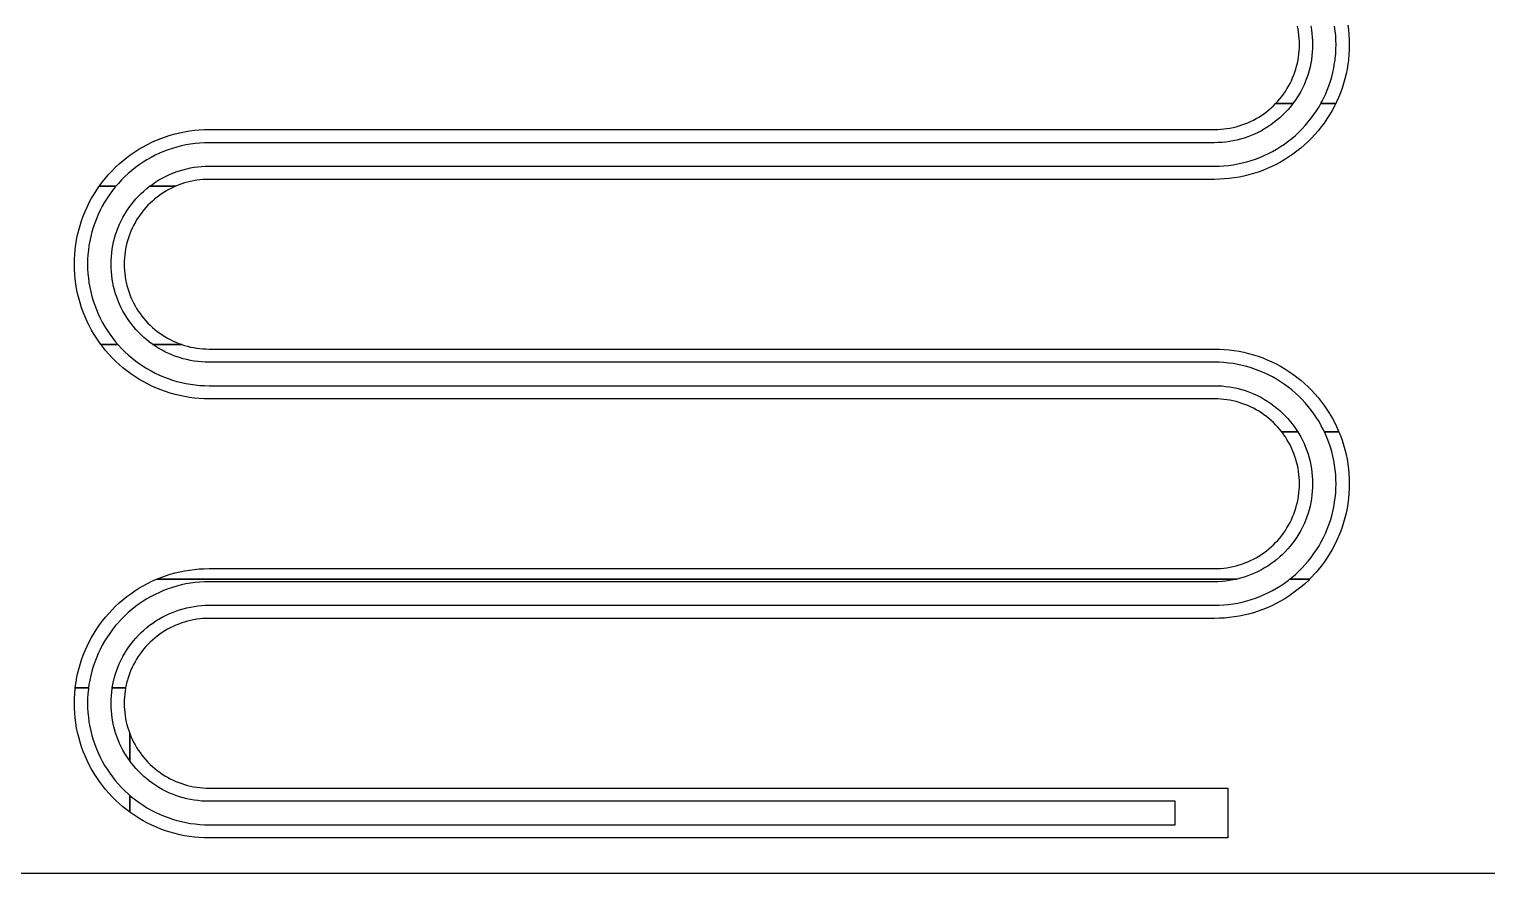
# Model space of a CAD drawing. Extents: x -4550 to 4550, y -4550 to 4550.
# Drawn here: x -1361 to -697, y 11 to 396 of the extents above; entities that cross this region are included whole.
import ezdxf

# ---------------------------------------------------------------- set-up
doc = ezdxf.new("R2010")
doc.units = 0
doc.layers.add('L1D0', color=3, linetype='CONTINUOUS')

msp = doc.modelspace()

# ---------------------------------------------------------------- linework, layer by layer
at = {"layer": 'L1D0'}
for points in [[(-777.167, 397.201), (-776.873, 395.516), (-776.645, 393.821), (-776.481, 392.118), (-776.383, 390.41), (-776.35, 388.7), (-776.383, 386.99), (-776.481, 385.282), (-776.645, 383.579), (-776.873, 381.884), (-776.909, 381.68), (-777.167, 380.199), (-777.524, 378.526), (-777.946, 376.869), (-778.431, 375.228), (-778.978, 373.608), (-779.587, 372.009), (-780.257, 370.435), (-780.986, 368.888), (-781.774, 367.37), (-782.62, 365.883), (-783.522, 364.43), (-784.479, 363.012), (-784.555, 362.908), (-785.313, 361.874), (-793.176, 361.874), (-792.215, 362.908), (-791.292, 363.977), (-790.409, 365.078), (-789.566, 366.211), (-788.766, 367.374), (-788.009, 368.566), (-787.295, 369.784), (-786.627, 371.028), (-786.004, 372.295), (-785.429, 373.584), (-784.9, 374.893), (-784.42, 376.221), (-783.989, 377.565), (-783.607, 378.924), (-783.275, 380.296), (-782.993, 381.68), (-782.762, 383.073), (-782.582, 384.473), (-782.453, 385.879), (-782.376, 387.288), (-782.35, 388.7), (-782.376, 390.112), (-782.453, 391.521), (-782.582, 392.927), (-782.762, 394.327), (-782.993, 395.72), (-783.275, 397.104)], [(-760.304, 397.633), (-760.018, 395.41), (-759.814, 393.178), (-759.691, 390.941), (-759.65, 388.7), (-759.691, 386.459), (-759.814, 384.222), (-760.018, 381.99), (-760.058, 381.68), (-760.304, 379.767), (-760.671, 377.557), (-761.118, 375.361), (-761.645, 373.183), (-762.251, 371.025), (-762.936, 368.891), (-763.698, 366.784), (-764.537, 364.706), (-765.34, 362.908), (-765.451, 362.66), (-765.837, 361.874), (-772.593, 361.874), (-772.374, 362.258), (-772.037, 362.908), (-771.397, 364.14), (-770.493, 366.058), (-769.663, 368.009), (-768.908, 369.991), (-768.23, 372), (-767.629, 374.033), (-767.106, 376.088), (-766.662, 378.162), (-766.299, 380.251), (-766.106, 381.68), (-766.015, 382.352), (-765.812, 384.463), (-765.691, 386.58), (-765.65, 388.7), (-765.691, 390.82), (-765.812, 392.937), (-766.015, 395.048), (-766.299, 397.149)], [(3100, 5.35), (-3100, 5.35), (-3200, 150), (-3500, 150), (-3500, -150), (-3668.3, -150), (-3668.3, 318.3), (-3200, 318.3), (-3100, 11.35), (3100, 11.35)]]:
    msp.add_lwpolyline(points, dxfattribs=at)
for points in [[(-1329.024, 324.21), (-1328.982, 324.271), (-1328.895, 324.397), (-1327.558, 326.196), (-1326.157, 327.944), (-1324.692, 329.64), (-1323.766, 330.636), (-1323.166, 331.281), (-1321.581, 332.866), (-1319.94, 334.392), (-1318.244, 335.857), (-1316.496, 337.258), (-1314.697, 338.595), (-1312.851, 339.866), (-1310.96, 341.068), (-1309.026, 342.2), (-1307.052, 343.261), (-1305.04, 344.249), (-1302.994, 345.163), (-1300.916, 346.002), (-1298.809, 346.764), (-1296.675, 347.449), (-1294.517, 348.055), (-1292.339, 348.582), (-1290.143, 349.029), (-1287.933, 349.396), (-1285.71, 349.682), (-1283.478, 349.886), (-1281.241, 350.009), (-1279, 350.05), (-821, 350.05), (-819.588, 350.076), (-818.179, 350.153), (-816.773, 350.282), (-815.373, 350.462), (-813.98, 350.693), (-812.596, 350.975), (-811.224, 351.307), (-809.865, 351.689), (-808.521, 352.12), (-807.193, 352.6), (-805.884, 353.129), (-804.595, 353.704), (-803.328, 354.327), (-802.084, 354.995), (-800.866, 355.709), (-799.674, 356.466), (-798.511, 357.266), (-797.378, 358.109), (-796.277, 358.992), (-795.208, 359.915), (-794.174, 360.876), (-793.176, 361.874), (-785.313, 361.874), (-785.49, 361.632), (-786.553, 360.292), (-787.666, 358.993), (-788.829, 357.738), (-790.038, 356.529), (-791.293, 355.366), (-792.592, 354.253), (-793.932, 353.19), (-795.312, 352.179), (-796.73, 351.222), (-798.183, 350.32), (-799.67, 349.474), (-801.188, 348.686), (-802.735, 347.957), (-804.309, 347.287), (-805.908, 346.678), (-807.528, 346.131), (-809.169, 345.646), (-810.826, 345.224), (-812.499, 344.867), (-814.184, 344.573), (-815.879, 344.345), (-817.582, 344.181), (-819.29, 344.083), (-821, 344.05), (-1279, 344.05), (-1281.12, 344.009), (-1283.237, 343.888), (-1285.348, 343.685), (-1287.449, 343.401), (-1289.538, 343.038), (-1291.612, 342.594), (-1293.667, 342.071), (-1295.7, 341.47), (-1297.709, 340.792), (-1299.691, 340.037), (-1301.642, 339.207), (-1303.56, 338.303), (-1305.442, 337.326), (-1307.285, 336.277), (-1309.086, 335.159), (-1310.844, 333.972), (-1312.555, 332.719), (-1314.216, 331.402), (-1315.11, 330.636), (-1315.826, 330.022), (-1317.381, 328.581), (-1318.881, 327.081), (-1320.322, 325.526), (-1321.398, 324.271), (-1321.45, 324.21)], [(-1306.068, 324.21), (-1305.985, 324.271), (-1304.688, 325.221), (-1303.27, 326.178), (-1301.817, 327.08), (-1300.33, 327.926), (-1298.812, 328.714), (-1297.265, 329.443), (-1295.691, 330.113), (-1294.318, 330.636), (-1294.092, 330.722), (-1292.472, 331.269), (-1290.831, 331.754), (-1289.174, 332.176), (-1287.501, 332.533), (-1285.816, 332.827), (-1284.121, 333.055), (-1282.418, 333.219), (-1280.71, 333.317), (-1279, 333.35), (-821, 333.35), (-818.88, 333.391), (-816.763, 333.512), (-814.652, 333.715), (-812.551, 333.999), (-810.462, 334.362), (-808.388, 334.806), (-806.333, 335.329), (-804.3, 335.93), (-802.291, 336.608), (-800.309, 337.363), (-798.358, 338.193), (-796.44, 339.097), (-794.558, 340.074), (-792.715, 341.123), (-790.914, 342.241), (-789.156, 343.428), (-787.445, 344.681), (-785.784, 345.998), (-784.174, 347.378), (-782.619, 348.819), (-781.119, 350.319), (-779.678, 351.874), (-778.298, 353.484), (-776.981, 355.145), (-775.728, 356.856), (-774.541, 358.614), (-773.423, 360.415), (-772.593, 361.874), (-765.837, 361.874), (-766.439, 360.648), (-767.5, 358.674), (-768.632, 356.74), (-769.834, 354.849), (-771.105, 353.003), (-772.442, 351.204), (-773.843, 349.456), (-775.308, 347.76), (-776.834, 346.119), (-778.419, 344.534), (-780.06, 343.008), (-781.756, 341.543), (-783.504, 340.142), (-785.303, 338.805), (-787.149, 337.534), (-789.04, 336.332), (-790.974, 335.2), (-792.948, 334.139), (-794.96, 333.151), (-797.006, 332.237), (-799.084, 331.398), (-801.191, 330.636), (-803.325, 329.951), (-805.483, 329.345), (-807.661, 328.818), (-809.857, 328.371), (-812.067, 328.004), (-814.29, 327.718), (-816.522, 327.514), (-818.759, 327.391), (-821, 327.35), (-1279, 327.35), (-1280.412, 327.324), (-1281.821, 327.247), (-1283.227, 327.118), (-1284.627, 326.938), (-1286.02, 326.707), (-1287.404, 326.425), (-1288.776, 326.093), (-1290.135, 325.711), (-1291.479, 325.28), (-1292.807, 324.8), (-1294.116, 324.271), (-1294.253, 324.21)], [(-1328.239, 252.12), (-1328.895, 253.003), (-1330.166, 254.849), (-1331.368, 256.74), (-1332.5, 258.674), (-1333.436, 260.415), (-1333.561, 260.648), (-1334.549, 262.66), (-1335.463, 264.706), (-1336.302, 266.784), (-1337.064, 268.891), (-1337.749, 271.025), (-1338.355, 273.183), (-1338.882, 275.361), (-1339.329, 277.557), (-1339.696, 279.767), (-1339.982, 281.99), (-1340.186, 284.222), (-1340.309, 286.459), (-1340.35, 288.7), (-1340.309, 290.941), (-1340.186, 293.178), (-1339.982, 295.41), (-1339.696, 297.633), (-1339.329, 299.843), (-1338.882, 302.039), (-1338.355, 304.217), (-1337.749, 306.375), (-1337.064, 308.509), (-1336.302, 310.616), (-1335.463, 312.694), (-1334.549, 314.74), (-1333.561, 316.752), (-1332.5, 318.726), (-1331.368, 320.66), (-1330.166, 322.551), (-1329.226, 323.916), (-1329.024, 324.21), (-1321.45, 324.21), (-1321.702, 323.916), (-1323.019, 322.255), (-1324.272, 320.544), (-1325.459, 318.786), (-1326.577, 316.985), (-1327.626, 315.142), (-1328.603, 313.26), (-1329.507, 311.342), (-1330.337, 309.391), (-1331.092, 307.409), (-1331.77, 305.4), (-1332.371, 303.367), (-1332.894, 301.312), (-1333.338, 299.238), (-1333.701, 297.149), (-1333.985, 295.048), (-1334.188, 292.937), (-1334.309, 290.82), (-1334.35, 288.7), (-1334.309, 286.58), (-1334.188, 284.463), (-1333.985, 282.352), (-1333.701, 280.251), (-1333.338, 278.162), (-1332.894, 276.088), (-1332.371, 274.033), (-1331.77, 272), (-1331.092, 269.991), (-1330.337, 268.009), (-1329.507, 266.058), (-1328.603, 264.14), (-1327.626, 262.258), (-1326.577, 260.415), (-1325.459, 258.614), (-1324.272, 256.856), (-1323.019, 255.145), (-1321.702, 253.484), (-1320.533, 252.12)], [(-1304.601, 252.12), (-1304.688, 252.179), (-1306.068, 253.19), (-1307.408, 254.253), (-1308.707, 255.366), (-1309.962, 256.529), (-1311.171, 257.738), (-1312.334, 258.993), (-1313.447, 260.292), (-1313.545, 260.415), (-1314.51, 261.632), (-1315.521, 263.012), (-1316.478, 264.43), (-1317.38, 265.883), (-1318.226, 267.37), (-1319.014, 268.888), (-1319.743, 270.435), (-1320.413, 272.009), (-1321.022, 273.608), (-1321.569, 275.228), (-1322.054, 276.869), (-1322.476, 278.526), (-1322.833, 280.199), (-1323.127, 281.884), (-1323.355, 283.579), (-1323.519, 285.282), (-1323.617, 286.99), (-1323.65, 288.7), (-1323.617, 290.41), (-1323.519, 292.118), (-1323.355, 293.821), (-1323.127, 295.516), (-1322.833, 297.201), (-1322.476, 298.874), (-1322.054, 300.531), (-1321.569, 302.172), (-1321.022, 303.792), (-1320.413, 305.391), (-1319.743, 306.965), (-1319.014, 308.512), (-1318.226, 310.03), (-1317.38, 311.517), (-1316.478, 312.97), (-1315.521, 314.388), (-1314.51, 315.768), (-1313.447, 317.108), (-1312.334, 318.407), (-1311.171, 319.662), (-1309.962, 320.871), (-1308.707, 322.034), (-1307.408, 323.147), (-1306.439, 323.916), (-1306.068, 324.21), (-1294.253, 324.21), (-1294.912, 323.916), (-1295.405, 323.696), (-1296.672, 323.073), (-1297.916, 322.405), (-1299.134, 321.691), (-1300.326, 320.934), (-1301.489, 320.134), (-1302.622, 319.291), (-1303.723, 318.408), (-1304.792, 317.485), (-1305.826, 316.524), (-1306.824, 315.526), (-1307.785, 314.492), (-1308.708, 313.423), (-1309.591, 312.322), (-1310.434, 311.189), (-1311.234, 310.026), (-1311.991, 308.834), (-1312.705, 307.616), (-1313.373, 306.372), (-1313.996, 305.105), (-1314.571, 303.816), (-1315.1, 302.507), (-1315.58, 301.179), (-1316.011, 299.835), (-1316.393, 298.476), (-1316.725, 297.104), (-1317.007, 295.72), (-1317.238, 294.327), (-1317.418, 292.927), (-1317.547, 291.521), (-1317.624, 290.112), (-1317.65, 288.7), (-1317.624, 287.288), (-1317.547, 285.879), (-1317.418, 284.473), (-1317.238, 283.073), (-1317.007, 281.68), (-1316.725, 280.296), (-1316.393, 278.924), (-1316.011, 277.565), (-1315.58, 276.221), (-1315.1, 274.893), (-1314.571, 273.584), (-1313.996, 272.295), (-1313.373, 271.028), (-1312.705, 269.784), (-1311.991, 268.566), (-1311.234, 267.374), (-1310.434, 266.211), (-1309.591, 265.078), (-1308.708, 263.977), (-1307.785, 262.908), (-1306.824, 261.874), (-1305.826, 260.876), (-1305.33, 260.415), (-1304.792, 259.915), (-1303.723, 258.992), (-1302.622, 258.109), (-1301.489, 257.266), (-1300.326, 256.466), (-1299.134, 255.709), (-1297.916, 254.995), (-1296.672, 254.327), (-1295.405, 253.704), (-1294.116, 253.129), (-1292.807, 252.6), (-1291.479, 252.12)], [(-790.409, 212.322), (-791.292, 213.423), (-792.215, 214.492), (-793.176, 215.526), (-794.174, 216.524), (-795.208, 217.485), (-796.277, 218.408), (-797.378, 219.291), (-798.511, 220.134), (-799.674, 220.934), (-800.866, 221.691), (-802.084, 222.405), (-803.328, 223.073), (-804.595, 223.696), (-805.884, 224.271), (-807.193, 224.8), (-808.521, 225.28), (-809.865, 225.711), (-811.224, 226.093), (-812.596, 226.425), (-813.98, 226.707), (-815.373, 226.938), (-816.773, 227.118), (-818.179, 227.247), (-819.588, 227.324), (-821, 227.35), (-1279, 227.35), (-1281.241, 227.391), (-1283.478, 227.514), (-1285.71, 227.718), (-1287.933, 228.004), (-1290.143, 228.371), (-1292.339, 228.818), (-1294.517, 229.345), (-1296.675, 229.951), (-1298.809, 230.636), (-1300.916, 231.398), (-1302.994, 232.237), (-1305.04, 233.151), (-1307.052, 234.139), (-1309.026, 235.2), (-1310.96, 236.332), (-1312.851, 237.534), (-1314.697, 238.805), (-1316.496, 240.142), (-1318.244, 241.543), (-1319.94, 243.008), (-1321.581, 244.534), (-1323.166, 246.119), (-1324.692, 247.76), (-1326.157, 249.456), (-1327.558, 251.204), (-1328.056, 251.874), (-1328.239, 252.12), (-1320.533, 252.12), (-1320.322, 251.874), (-1318.881, 250.319), (-1317.381, 248.819), (-1315.826, 247.378), (-1314.216, 245.998), (-1312.555, 244.681), (-1310.844, 243.428), (-1309.086, 242.241), (-1307.285, 241.123), (-1305.442, 240.074), (-1303.56, 239.097), (-1301.642, 238.193), (-1299.691, 237.363), (-1297.709, 236.608), (-1295.7, 235.93), (-1293.667, 235.329), (-1291.612, 234.806), (-1289.538, 234.362), (-1287.449, 233.999), (-1285.348, 233.715), (-1283.237, 233.512), (-1281.12, 233.391), (-1279, 233.35), (-821, 233.35), (-819.29, 233.317), (-817.582, 233.219), (-815.879, 233.055), (-814.184, 232.827), (-812.499, 232.533), (-810.826, 232.176), (-809.169, 231.754), (-807.528, 231.269), (-805.908, 230.722), (-804.309, 230.113), (-802.735, 229.443), (-801.188, 228.714), (-799.67, 227.926), (-798.183, 227.08), (-796.73, 226.178), (-795.312, 225.221), (-793.932, 224.21), (-792.592, 223.147), (-791.293, 222.034), (-790.038, 220.871), (-788.829, 219.662), (-787.666, 218.407), (-786.553, 217.108), (-785.49, 215.768), (-784.479, 214.388), (-783.522, 212.97), (-783.12, 212.322)], [(-770.955, 212.322), (-771.397, 213.26), (-772.374, 215.142), (-773.423, 216.985), (-774.541, 218.786), (-775.451, 220.134), (-775.728, 220.544), (-776.981, 222.255), (-778.298, 223.916), (-779.678, 225.526), (-781.119, 227.081), (-782.619, 228.581), (-784.174, 230.022), (-785.784, 231.402), (-787.445, 232.719), (-789.156, 233.972), (-790.914, 235.159), (-792.715, 236.277), (-794.558, 237.326), (-796.44, 238.303), (-798.358, 239.207), (-800.309, 240.037), (-802.291, 240.792), (-804.3, 241.47), (-806.333, 242.071), (-808.388, 242.594), (-810.462, 243.038), (-812.551, 243.401), (-814.652, 243.685), (-816.763, 243.888), (-818.88, 244.009), (-821, 244.05), (-1279, 244.05), (-1280.71, 244.083), (-1282.418, 244.181), (-1284.121, 244.345), (-1285.816, 244.573), (-1287.501, 244.867), (-1289.174, 245.224), (-1290.831, 245.646), (-1292.472, 246.131), (-1294.092, 246.678), (-1295.691, 247.287), (-1297.265, 247.957), (-1298.812, 248.686), (-1300.33, 249.474), (-1301.817, 250.32), (-1303.27, 251.222), (-1304.236, 251.874), (-1304.601, 252.12), (-1291.479, 252.12), (-1290.712, 251.874), (-1290.135, 251.689), (-1288.776, 251.307), (-1287.404, 250.975), (-1286.02, 250.693), (-1284.627, 250.462), (-1283.227, 250.282), (-1281.821, 250.153), (-1280.412, 250.076), (-1279, 250.05), (-821, 250.05), (-818.759, 250.009), (-816.522, 249.886), (-814.29, 249.682), (-812.067, 249.396), (-809.857, 249.029), (-807.661, 248.582), (-805.483, 248.055), (-803.325, 247.449), (-801.191, 246.764), (-799.084, 246.002), (-797.006, 245.163), (-794.96, 244.249), (-792.948, 243.261), (-790.974, 242.2), (-789.04, 241.068), (-787.149, 239.866), (-785.303, 238.595), (-783.504, 237.258), (-781.756, 235.857), (-780.06, 234.392), (-778.419, 232.866), (-776.834, 231.281), (-775.308, 229.64), (-773.843, 227.944), (-772.442, 226.196), (-771.105, 224.397), (-769.834, 222.551), (-768.632, 220.66), (-768.324, 220.134), (-767.5, 218.726), (-766.439, 216.752), (-765.451, 214.74), (-764.537, 212.694), (-764.387, 212.322)], [(-1302.843, 145.224), (-1300.916, 146.002), (-1298.809, 146.764), (-1296.675, 147.449), (-1294.517, 148.055), (-1292.339, 148.582), (-1290.143, 149.029), (-1287.933, 149.396), (-1285.71, 149.682), (-1283.478, 149.886), (-1281.241, 150.009), (-1279, 150.05), (-821, 150.05), (-819.588, 150.076), (-818.179, 150.153), (-816.773, 150.282), (-815.373, 150.462), (-813.98, 150.693), (-812.596, 150.975), (-811.224, 151.307), (-809.865, 151.689), (-808.521, 152.12), (-807.193, 152.6), (-805.884, 153.129), (-804.595, 153.704), (-803.328, 154.327), (-802.084, 154.995), (-800.866, 155.709), (-799.674, 156.466), (-798.511, 157.266), (-797.378, 158.109), (-796.277, 158.992), (-795.208, 159.915), (-794.174, 160.876), (-793.176, 161.874), (-792.215, 162.908), (-791.292, 163.977), (-790.409, 165.078), (-789.566, 166.211), (-788.766, 167.374), (-788.009, 168.566), (-787.295, 169.784), (-786.627, 171.028), (-786.004, 172.295), (-785.429, 173.584), (-784.9, 174.893), (-784.42, 176.221), (-783.989, 177.565), (-783.607, 178.924), (-783.275, 180.296), (-782.993, 181.68), (-782.762, 183.073), (-782.582, 184.473), (-782.453, 185.879), (-782.376, 187.288), (-782.35, 188.7), (-782.376, 190.112), (-782.453, 191.521), (-782.582, 192.927), (-782.762, 194.327), (-782.993, 195.72), (-783.275, 197.104), (-783.607, 198.476), (-783.989, 199.835), (-784.42, 201.179), (-784.9, 202.507), (-785.429, 203.816), (-786.004, 205.105), (-786.627, 206.372), (-787.295, 207.616), (-788.009, 208.834), (-788.766, 210.026), (-789.566, 211.189), (-789.81, 211.517), (-790.409, 212.322), (-783.12, 212.322), (-782.62, 211.517), (-781.774, 210.03), (-780.986, 208.512), (-780.257, 206.965), (-779.587, 205.391), (-778.978, 203.792), (-778.431, 202.172), (-777.946, 200.531), (-777.524, 198.874), (-777.167, 197.201), (-776.873, 195.516), (-776.645, 193.821), (-776.481, 192.118), (-776.383, 190.41), (-776.35, 188.7), (-776.383, 186.99), (-776.481, 185.282), (-776.645, 183.579), (-776.873, 181.884), (-777.167, 180.199), (-777.524, 178.526), (-777.946, 176.869), (-778.431, 175.228), (-778.978, 173.608), (-779.587, 172.009), (-780.257, 170.435), (-780.986, 168.888), (-781.774, 167.37), (-782.62, 165.883), (-783.522, 164.43), (-784.479, 163.012), (-785.49, 161.632), (-786.553, 160.292), (-787.666, 158.993), (-788.829, 157.738), (-790.038, 156.529), (-791.293, 155.366), (-792.592, 154.253), (-793.932, 153.19), (-795.312, 152.179), (-796.73, 151.222), (-798.183, 150.32), (-799.67, 149.474), (-801.188, 148.686), (-801.409, 148.582), (-802.735, 147.957), (-804.309, 147.287), (-805.908, 146.678), (-807.528, 146.131), (-809.169, 145.646), (-810.826, 145.224)], [(-786.76, 145.224), (-785.784, 145.998), (-784.174, 147.378), (-782.875, 148.582), (-782.619, 148.819), (-781.119, 150.319), (-779.678, 151.874), (-778.298, 153.484), (-776.981, 155.145), (-775.728, 156.856), (-774.541, 158.614), (-773.423, 160.415), (-772.374, 162.258), (-771.397, 164.14), (-770.493, 166.058), (-769.663, 168.009), (-768.908, 169.991), (-768.23, 172), (-767.629, 174.033), (-767.106, 176.088), (-766.662, 178.162), (-766.299, 180.251), (-766.015, 182.352), (-765.812, 184.463), (-765.691, 186.58), (-765.65, 188.7), (-765.691, 190.82), (-765.812, 192.937), (-766.015, 195.048), (-766.299, 197.149), (-766.662, 199.238), (-767.106, 201.312), (-767.629, 203.367), (-768.23, 205.4), (-768.908, 207.409), (-769.663, 209.391), (-770.493, 211.342), (-770.575, 211.517), (-770.955, 212.322), (-764.387, 212.322), (-764.062, 211.517), (-763.698, 210.616), (-762.936, 208.509), (-762.251, 206.375), (-761.645, 204.217), (-761.118, 202.039), (-760.671, 199.843), (-760.304, 197.633), (-760.018, 195.41), (-759.814, 193.178), (-759.691, 190.941), (-759.65, 188.7), (-759.691, 186.459), (-759.814, 184.222), (-760.018, 181.99), (-760.304, 179.767), (-760.671, 177.557), (-761.118, 175.361), (-761.645, 173.183), (-762.251, 171.025), (-762.936, 168.891), (-763.698, 166.784), (-764.537, 164.706), (-765.451, 162.66), (-766.439, 160.648), (-767.5, 158.674), (-768.632, 156.74), (-769.834, 154.849), (-771.105, 153.003), (-772.442, 151.204), (-773.843, 149.456), (-774.598, 148.582), (-775.308, 147.76), (-776.834, 146.119), (-777.729, 145.224)], [(-1339.942, 95.72), (-1339.696, 97.633), (-1339.429, 99.238), (-1339.329, 99.843), (-1338.882, 102.039), (-1338.355, 104.217), (-1337.749, 106.375), (-1337.064, 108.509), (-1336.302, 110.616), (-1335.463, 112.694), (-1334.549, 114.74), (-1333.561, 116.752), (-1332.5, 118.726), (-1331.368, 120.66), (-1330.166, 122.551), (-1328.895, 124.397), (-1327.558, 126.196), (-1326.157, 127.944), (-1324.692, 129.64), (-1323.166, 131.281), (-1321.581, 132.866), (-1319.94, 134.392), (-1318.244, 135.857), (-1316.496, 137.258), (-1314.697, 138.595), (-1312.851, 139.866), (-1310.96, 141.068), (-1309.026, 142.2), (-1307.052, 143.261), (-1305.04, 144.249), (-1302.994, 145.163), (-1302.843, 145.224), (-810.826, 145.224), (-811.112, 145.163), (-812.499, 144.867), (-814.184, 144.573), (-815.879, 144.345), (-817.582, 144.181), (-819.29, 144.083), (-821, 144.05), (-1279, 144.05), (-1281.12, 144.009), (-1283.237, 143.888), (-1285.348, 143.685), (-1287.449, 143.401), (-1289.538, 143.038), (-1291.612, 142.594), (-1293.667, 142.071), (-1295.7, 141.47), (-1297.709, 140.792), (-1299.691, 140.037), (-1301.642, 139.207), (-1303.56, 138.303), (-1305.442, 137.326), (-1307.285, 136.277), (-1309.086, 135.159), (-1310.844, 133.972), (-1312.555, 132.719), (-1314.216, 131.402), (-1315.826, 130.022), (-1317.381, 128.581), (-1318.881, 127.081), (-1320.322, 125.526), (-1321.702, 123.916), (-1323.019, 122.255), (-1324.272, 120.544), (-1325.459, 118.786), (-1326.577, 116.985), (-1327.626, 115.142), (-1328.603, 113.26), (-1329.507, 111.342), (-1330.337, 109.391), (-1331.092, 107.409), (-1331.77, 105.4), (-1332.371, 103.367), (-1332.894, 101.312), (-1333.338, 99.238), (-1333.701, 97.149), (-1333.894, 95.72)], [(-1323.091, 95.72), (-1322.833, 97.201), (-1322.476, 98.874), (-1322.383, 99.238), (-1322.054, 100.531), (-1321.569, 102.172), (-1321.022, 103.792), (-1320.413, 105.391), (-1319.743, 106.965), (-1319.014, 108.512), (-1318.226, 110.03), (-1317.38, 111.517), (-1316.478, 112.97), (-1315.521, 114.388), (-1314.51, 115.768), (-1313.447, 117.108), (-1312.334, 118.407), (-1311.171, 119.662), (-1309.962, 120.871), (-1308.707, 122.034), (-1307.408, 123.147), (-1306.068, 124.21), (-1304.688, 125.221), (-1303.27, 126.178), (-1301.817, 127.08), (-1300.33, 127.926), (-1298.812, 128.714), (-1297.265, 129.443), (-1295.691, 130.113), (-1294.092, 130.722), (-1292.472, 131.269), (-1290.831, 131.754), (-1289.174, 132.176), (-1287.501, 132.533), (-1285.816, 132.827), (-1284.121, 133.055), (-1282.418, 133.219), (-1280.71, 133.317), (-1279, 133.35), (-821, 133.35), (-818.88, 133.391), (-816.763, 133.512), (-814.652, 133.715), (-812.551, 133.999), (-810.462, 134.362), (-808.388, 134.806), (-806.333, 135.329), (-804.3, 135.93), (-802.291, 136.608), (-800.309, 137.363), (-798.358, 138.193), (-796.44, 139.097), (-794.558, 140.074), (-792.715, 141.123), (-790.914, 142.241), (-789.156, 143.428), (-787.445, 144.681), (-786.837, 145.163), (-786.76, 145.224), (-777.729, 145.224), (-778.419, 144.534), (-780.06, 143.008), (-781.756, 141.543), (-783.504, 140.142), (-785.303, 138.805), (-787.149, 137.534), (-789.04, 136.332), (-790.974, 135.2), (-792.948, 134.139), (-794.96, 133.151), (-797.006, 132.237), (-799.084, 131.398), (-801.191, 130.636), (-803.325, 129.951), (-805.483, 129.345), (-807.661, 128.818), (-809.857, 128.371), (-812.067, 128.004), (-814.29, 127.718), (-816.522, 127.514), (-818.759, 127.391), (-821, 127.35), (-1279, 127.35), (-1280.412, 127.324), (-1281.821, 127.247), (-1283.227, 127.118), (-1284.627, 126.938), (-1286.02, 126.707), (-1287.404, 126.425), (-1288.776, 126.093), (-1290.135, 125.711), (-1291.479, 125.28), (-1292.807, 124.8), (-1294.116, 124.271), (-1295.405, 123.696), (-1296.672, 123.073), (-1297.916, 122.405), (-1299.134, 121.691), (-1300.326, 120.934), (-1301.489, 120.134), (-1302.622, 119.291), (-1303.723, 118.408), (-1304.792, 117.485), (-1305.826, 116.524), (-1306.824, 115.526), (-1307.785, 114.492), (-1308.708, 113.423), (-1309.591, 112.322), (-1310.434, 111.189), (-1311.234, 110.026), (-1311.991, 108.834), (-1312.705, 107.616), (-1313.373, 106.372), (-1313.996, 105.105), (-1314.571, 103.816), (-1315.1, 102.507), (-1315.58, 101.179), (-1316.011, 99.835), (-1316.179, 99.238), (-1316.393, 98.476), (-1316.725, 97.104), (-1317.007, 95.72)], [(-1315.1, 39.105), (-1316.496, 40.142), (-1318.244, 41.543), (-1319.94, 43.008), (-1321.581, 44.534), (-1323.166, 46.119), (-1324.692, 47.76), (-1326.157, 49.456), (-1327.558, 51.204), (-1328.895, 53.003), (-1330.166, 54.849), (-1331.368, 56.74), (-1332.5, 58.674), (-1333.561, 60.648), (-1334.549, 62.66), (-1335.463, 64.706), (-1336.302, 66.784), (-1337.064, 68.891), (-1337.749, 71.025), (-1338.355, 73.183), (-1338.882, 75.361), (-1339.329, 77.557), (-1339.696, 79.767), (-1339.982, 81.99), (-1340.186, 84.222), (-1340.309, 86.459), (-1340.35, 88.7), (-1340.309, 90.941), (-1340.186, 93.178), (-1339.982, 95.41), (-1339.968, 95.516), (-1339.942, 95.72), (-1333.894, 95.72), (-1333.922, 95.516), (-1333.985, 95.048), (-1334.188, 92.937), (-1334.309, 90.82), (-1334.35, 88.7), (-1334.309, 86.58), (-1334.188, 84.463), (-1333.985, 82.352), (-1333.701, 80.251), (-1333.338, 78.162), (-1332.894, 76.088), (-1332.371, 74.033), (-1331.77, 72), (-1331.092, 69.991), (-1330.337, 68.009), (-1329.507, 66.058), (-1328.603, 64.14), (-1327.626, 62.258), (-1326.577, 60.415), (-1325.459, 58.614), (-1324.272, 56.856), (-1323.019, 55.145), (-1321.702, 53.484), (-1320.322, 51.874), (-1318.881, 50.319), (-1317.381, 48.819), (-1315.826, 47.378), (-1315.1, 46.756)], [(-1315.1, 62.437), (-1315.521, 63.012), (-1316.478, 64.43), (-1317.38, 65.883), (-1318.226, 67.37), (-1319.014, 68.888), (-1319.743, 70.435), (-1320.413, 72.009), (-1321.022, 73.608), (-1321.569, 75.228), (-1322.054, 76.869), (-1322.476, 78.526), (-1322.833, 80.199), (-1323.127, 81.884), (-1323.355, 83.579), (-1323.519, 85.282), (-1323.617, 86.99), (-1323.65, 88.7), (-1323.617, 90.41), (-1323.519, 92.118), (-1323.355, 93.821), (-1323.127, 95.516), (-1323.091, 95.72), (-1317.007, 95.72), (-1317.041, 95.516), (-1317.238, 94.327), (-1317.418, 92.927), (-1317.547, 91.521), (-1317.624, 90.112), (-1317.65, 88.7), (-1317.624, 87.288), (-1317.547, 85.879), (-1317.418, 84.473), (-1317.238, 83.073), (-1317.007, 81.68), (-1316.725, 80.296), (-1316.393, 78.924), (-1316.011, 77.565), (-1315.58, 76.221), (-1315.1, 74.893)], [(-1279, 27.35), (-1281.241, 27.391), (-1283.478, 27.514), (-1285.71, 27.718), (-1287.933, 28.004), (-1290.143, 28.371), (-1292.339, 28.818), (-1294.517, 29.345), (-1296.675, 29.951), (-1298.809, 30.636), (-1300.916, 31.398), (-1302.994, 32.237), (-1305.04, 33.151), (-1307.052, 34.139), (-1309.026, 35.2), (-1310.96, 36.332), (-1312.851, 37.534), (-1314.697, 38.805), (-1315.1, 39.105), (-1315.1, 46.756), (-1314.216, 45.998), (-1312.555, 44.681), (-1310.844, 43.428), (-1309.086, 42.241), (-1307.285, 41.123), (-1305.442, 40.074), (-1303.56, 39.097), (-1301.642, 38.193), (-1299.691, 37.363), (-1297.709, 36.608), (-1295.7, 35.93), (-1293.667, 35.329), (-1291.612, 34.806), (-1289.538, 34.362), (-1287.449, 33.999), (-1285.348, 33.715), (-1283.237, 33.512), (-1281.12, 33.391), (-1279, 33.35), (-839, 33.35), (-839, 44.05), (-1279, 44.05), (-1280.71, 44.083), (-1282.418, 44.181), (-1284.121, 44.345), (-1285.816, 44.573), (-1287.501, 44.867), (-1289.174, 45.224), (-1290.831, 45.646), (-1292.472, 46.131), (-1294.092, 46.678), (-1295.691, 47.287), (-1297.265, 47.957), (-1298.812, 48.686), (-1300.33, 49.474), (-1301.817, 50.32), (-1303.27, 51.222), (-1304.688, 52.179), (-1306.068, 53.19), (-1307.408, 54.253), (-1308.707, 55.366), (-1309.962, 56.529), (-1311.171, 57.738), (-1312.334, 58.993), (-1313.447, 60.292), (-1314.51, 61.632), (-1315.1, 62.437), (-1315.1, 74.893), (-1314.571, 73.584), (-1313.996, 72.295), (-1313.373, 71.028), (-1312.705, 69.784), (-1311.991, 68.566), (-1311.234, 67.374), (-1310.434, 66.211), (-1309.591, 65.078), (-1308.708, 63.977), (-1307.785, 62.908), (-1306.824, 61.874), (-1305.826, 60.876), (-1304.792, 59.915), (-1303.723, 58.992), (-1302.622, 58.109), (-1301.489, 57.266), (-1300.326, 56.466), (-1299.134, 55.709), (-1297.916, 54.995), (-1296.672, 54.327), (-1295.405, 53.704), (-1294.116, 53.129), (-1292.807, 52.6), (-1291.479, 52.12), (-1290.135, 51.689), (-1288.776, 51.307), (-1287.404, 50.975), (-1286.02, 50.693), (-1284.627, 50.462), (-1283.227, 50.282), (-1281.821, 50.153), (-1280.412, 50.076), (-1279, 50.05), (-815, 50.05), (-815, 27.35)]]:
    msp.add_lwpolyline(points, close=True, dxfattribs=at)

doc.saveas('drawing.dxf')
